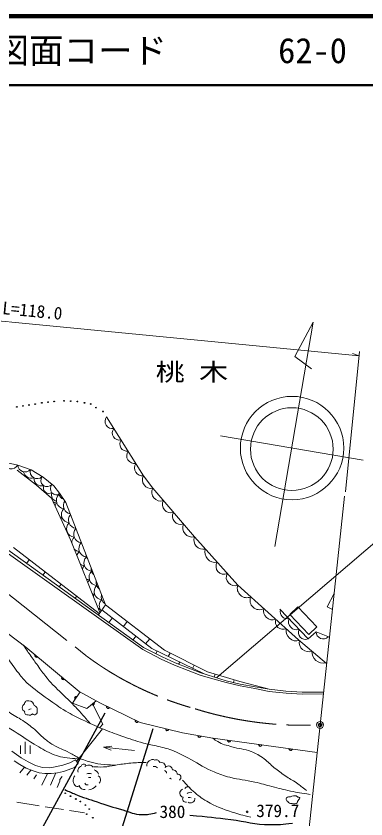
# Model space of a CAD drawing. Units: millimetres, scale not verified. Extents: x 40000 to 680000, y 20000 to 380000.
# Drawn here: x 123488 to 174259, y 263564 to 380000 of the extents above; entities that cross this region are included whole.
import ezdxf
from ezdxf.enums import TextEntityAlignment as Align

# ---------------------------------------------------------------- set-up
doc = ezdxf.new("R2010")
doc.units = ezdxf.units.MM
doc.header["$LTSCALE"] = 1000
doc.header["$PDMODE"] = 32
doc.header["$PDSIZE"] = 500
doc.linetypes.add('CHAIN', pattern=[18.5, 12, -1.5, 3.5, -1.5])
for name, color, linetype, lineweight in [('M-BGD', 7, 'Continuous', 13), ('M-BMK', 2, 'CHAIN', 13), ('M-BMK-SRVR', 3, 'Continuous', 13), ('M-STR-HTXT', 7, 'Continuous', 13), ('M-STR-STRC', 7, 'Continuous', 13), ('M-TTL', 7, 'Continuous', 25), ('M-TTL-LINE', 7, 'Continuous', 50)]:
    doc.layers.add(name, color=color, linetype=linetype, lineweight=lineweight)
doc.layers.add('M-OTRS', color=6, linetype='Continuous')
doc.layers.add('M-TTL-TXT', color=7, linetype='Continuous')
doc.styles.add('ＭＳ ゴシック', font='')
doc.styles.get('ＭＳ ゴシック').set_extended_font_data('MS Gothic')

msp = doc.modelspace()

# ---------------------------------------------------------------- linework, layer by layer
at = {"layer": 'M-BGD'}
for p, q in [((161060, 303064), (166613, 335623)), ((166613, 335623), (163930, 330631)), ((163930, 330631), (166347, 328854)), ((141987, 313340), (136635, 321857)), ((153147, 319122), (173849, 315592)), ((123726, 314887), (121790, 315317)), ((125688, 314214), (123726, 314887)), ((126443, 311960), (123667, 314147)), ((127413, 313107), (125688, 314214)), ((143328, 311531), (141987, 313340)), ((128955, 311859), (127413, 313107)), ((128651, 310067), (126443, 311960)), ((129810, 310793), (128955, 311859)), ((149374, 304465), (143328, 311531)), ((131416, 303968), (128651, 310067)), ((130693, 309454), (129810, 310793)), ((136461, 294614), (130693, 309454)), ((116162, 306420), (141900, 288154)), ((116494, 306720), (141986, 288439)), ((135668, 293481), (131416, 303968)), ((155661, 297447), (149374, 304465)), ((123104, 302933), (135566, 293335)), ((124988, 300629), (125411, 301156)), ((127388, 298908), (127731, 299369)), ((112985, 297453), (124917, 288494)), ((129746, 297217), (130034, 297596)), ((164488, 289540), (155661, 297447)), ((132051, 295564), (132297, 295853)), ((169628, 296235), (168634, 294322)), ((135429, 293141), (136461, 294614)), ((136461, 294614), (145029, 288030)), ((135946, 293879), (143176, 288292)), ((161773, 294010), (165853, 289699)), ((163219, 293202), (164387, 294307)), ((164387, 294307), (167118, 291422)), ((168634, 294322), (169384, 293932)), ((136954, 292047), (137463, 292707)), ((165951, 290317), (163219, 293202)), ((139065, 291469), (139608, 292195)), ((167118, 291422), (165951, 290317)), ((140475, 289522), (140873, 290071)), ((165853, 289699), (167024, 290710)), ((167024, 290710), (168956, 289906)), ((142289, 288978), (142903, 289663)), ((168553, 286107), (164488, 289540)), ((124917, 288494), (132646, 282059)), ((141900, 288154), (144561, 286722)), ((141986, 288439), (144674, 287086)), ((143176, 288292), (150771, 284589)), ((143752, 287550), (143969, 287905)), ((145029, 288030), (151289, 284886)), ((145565, 287127), (145843, 287620)), ((144561, 286722), (146481, 285881)), ((144674, 287086), (146567, 286189)), ((146481, 285881), (148472, 285068)), ((146567, 286189), (148557, 285432)), ((147071, 285997), (147244, 286309)), ((148557, 285432), (150282, 284745)), ((149105, 285401), (149342, 285863)), ((148472, 285068), (150211, 284437)), ((150211, 284437), (152061, 283890)), ((150282, 284745), (152137, 284156)), ((151289, 284886), (155954, 283473)), ((152137, 284156), (153999, 283609)), ((152216, 284133), (152392, 284552)), ((152061, 283890), (153954, 283343)), ((153954, 283343), (155987, 282880)), ((153999, 283609), (155990, 283132)), ((155037, 283361), (155152, 283716)), ((155954, 283473), (160206, 282363)), ((155990, 283132), (158160, 282738)), ((132773, 281988), (131688, 280339)), ((132646, 282059), (135642, 280387)), ((155987, 282880), (158132, 282474)), ((158132, 282474), (160216, 282058)), ((158160, 282738), (160206, 282363)), ((160206, 282363), (162640, 282101)), ((160216, 282058), (162666, 281803)), ((162640, 282101), (164999, 281955)), ((162666, 281803), (165007, 281677)), ((164999, 281955), (168113, 281973)), ((133753, 279582), (135100, 280689)), ((165007, 281677), (168083, 281686)), ((131688, 280339), (133753, 279582)), ((134576, 280258), (136097, 277329)), ((135642, 280387), (141510, 277548)), ((136097, 277329), (135649, 276843)), ((141510, 277548), (147629, 276065)), ((136012, 276629), (132279, 271875)), ((147629, 276065), (152046, 275277)), ((152046, 275277), (167180, 273191)), ((124134, 272997), (124134, 274222)), ((124834, 272997), (124834, 274747)), ((125534, 272997), (125534, 274222)), ((136197, 273974), (137382, 274100)), ((140677, 273490), (136197, 273974)), ((136197, 273974), (137298, 273539)), ((124212, 272444), (122856, 273397)), ((123202, 271967), (124034, 271453)), ((124034, 271453), (124950, 270920)), ((125258, 271864), (124212, 272444)), ((126333, 271313), (125258, 271864)), ((127343, 271042), (126333, 271313)), ((130296, 271359), (129147, 271107)), ((131287, 271705), (130296, 271359)), ((132091, 272135), (131287, 271705)), ((131969, 271023), (132483, 271593)), ((132483, 271593), (132091, 272135)), ((124021, 270228), (124698, 271075)), ((124950, 270920), (125950, 270537)), ((125037, 269889), (125629, 270651)), ((125950, 270537), (126866, 270247)), ((126866, 270247), (127670, 270163)), ((128399, 270976), (127343, 271042)), ((127670, 270163), (128576, 270144)), ((129147, 271107), (128399, 270976)), ((128508, 268450), (129270, 270228)), ((128576, 270144), (129492, 270247)), ((129492, 270247), (130380, 270453)), ((130380, 270453), (131053, 270668)), ((131053, 270668), (131969, 271023)), ((126053, 269381), (126476, 269974)), ((128000, 270059), (127238, 268450)), ((126833, 265487), (123602, 266008)), ((130389, 264912), (127716, 265344)), ((133402, 264426), (131241, 264775))]:
    msp.add_line(p, q, dxfattribs=at)
at = {"layer": 'M-BGD', "lineweight": 25}
for p, q in [((136355, 278901), (127333, 262302)), ((143327, 276631), (137417, 257720))]:
    msp.add_line(p, q, dxfattribs=at)
at = {"layer": 'M-BGD'}
msp.add_lwpolyline([(130201, 269720), (129863, 269297), (129863, 269043), (129439, 268111)], dxfattribs=at)
at = {"layer": 'M-BGD', "lineweight": 25}
for centre in [(126258, 323733), (127226, 323901), (128127, 324008), (129027, 324114), (130458, 324198), (131425, 324152), (132393, 324106), (133431, 323908), (134324, 323741), (123599, 323316), (124485, 323455), (125371, 323594), (135089, 323216), (136105, 322650), (130633, 267285), (131395, 266871), (132158, 266457), (132818, 266099), (133548, 265576), (133747, 264261), (134120, 265004), (134635, 263741)]:
    msp.add_circle(centre, 50, dxfattribs=at)
at = {"layer": 'M-BGD'}
for centre, radius in [((163540, 317350), 7500), ((163504, 317196), 6000), ((157022, 264582), 121)]:
    msp.add_circle(centre, radius, dxfattribs=at)
for centre, radius, start, end in [((137449, 321205), 1043, 141.32699, 282.96312), ((138493, 319538), 1039, 141.2426, 283.04751), ((139594, 317940), 1046, 145.89898, 278.39112), ((140695, 316250), 1153, 145.36544, 278.92467), ((122816, 315362), 1026, 182.50474, 332.47055), ((124796, 314952), 1072, 183.4776, 318.67311), ((141818, 314469), 1142, 145.79676, 278.49335), ((125724, 314136), 1173, 191.46263, 288.05612), ((126551, 313914), 1006, 160.84734, 315.02096), ((143066, 312738), 1235, 150.87408, 282.22345), ((127185, 312947), 1100, 176.13151, 287.1081), ((127999, 312665), 912, 143.82611, 319.44498), ((129406, 311476), 930, 140.12815, 301.0753), ((128282, 311596), 829, 158.80358, 299.87106), ((144477, 310953), 1287, 153.28988, 287.81433), ((129542, 310544), 910, 158.5436, 257.14916), ((130546, 309783), 1214, 134.80845, 264.69322), ((129802, 311854), 1214, 260.11188, 264.69322), ((130833, 311055), 1214, 196.73952, 248.16293), ((145929, 309161), 1200, 151.85558, 289.24864), ((129515, 310582), 1214, 238.97248, 264.69322), ((130259, 308512), 1214, 134.80845, 156.98081), ((131289, 307713), 1214, 134.80845, 264.69322), ((131576, 308985), 1214, 146.59907, 258.73217), ((132320, 306914), 1214, 140.60246, 261.87519), ((147362, 307459), 1182, 151.23334, 289.87087), ((130259, 308512), 1214, 251.80286, 264.69322), ((131002, 306441), 1214, 134.80845, 146.40678), ((132033, 305642), 1214, 134.80845, 264.69322), ((149075, 305839), 1406, 158.84809, 282.25613), ((131002, 306441), 1214, 262.37689, 264.69322), ((131745, 304370), 1214, 134.80845, 136.94537), ((133063, 304843), 1214, 137.55369, 264.69322), ((132776, 303572), 1214, 134.80845, 178.26138), ((150639, 304009), 1345, 160.17032, 283.54191), ((133807, 302773), 1214, 134.80845, 264.69322), ((134094, 304045), 1214, 196.14883, 206.32882), ((132776, 303572), 1214, 225.87547, 264.69322), ((133519, 301501), 1214, 134.80845, 169.38264), ((134837, 301974), 1214, 182.86311, 219.61454), ((152426, 302288), 1530, 164.33478, 279.37746), ((133519, 301501), 1214, 234.75421, 264.69322), ((134550, 300702), 1214, 134.80845, 264.69322), ((153624, 300183), 1120, 147.84728, 295.86496), ((134263, 299430), 1214, 134.80845, 162.27702), ((135293, 298632), 1214, 134.80845, 264.69322), ((135581, 299904), 1214, 175.65611, 226.82153), ((134263, 299430), 1214, 241.85983, 264.69322), ((135006, 297360), 1214, 134.80845, 156.10475), ((155241, 298628), 1254, 154.1482, 289.56404), ((136037, 296561), 1214, 134.80845, 264.69322), ((136324, 297833), 1214, 169.98928, 232.48836), ((156969, 297018), 1376, 161.83466, 294.4592), ((135006, 297360), 1214, 248.0321, 264.69322), ((135750, 295289), 1214, 134.80845, 150.51972), ((137067, 295762), 1214, 165.12709, 237.35056), ((158783, 295255), 1345, 157.70971, 298.58415), ((136780, 294491), 1214, 134.80845, 219.13032), ((135750, 295289), 1214, 253.61714, 264.69322), ((136493, 293219), 1214, 134.80845, 145.33834), ((160702, 293751), 1316, 165.78907, 290.50479), ((162854, 293611), 1026, 163.27723, 283.5644), ((162235, 292183), 1122, 162.64673, 293.64713), ((164212, 292187), 1196, 159.10327, 287.73837), ((164201, 290913), 1536, 170.91353, 285.59407), ((165432, 290579), 976, 151.27333, 295.56831), ((168064, 290715), 1040, 180.27149, 314.5171), ((165931, 289159), 1345, 168.2204, 291.41889), ((168069, 287821), 1649, 177.02961, 282.60969), ((125209, 280206), 505, 72.93279, 176.11523), ((125332, 279897), 792, 7.10164, 88.13318), ((125013, 279697), 624, 119.51942, 244.35626), ((125868, 278460), 1083, 100.13077, 122.19175), ((125992, 279441), 568, 340.94878, 77.21507), ((125144, 279048), 420, 175.45451, 283.9496), ((125416, 279210), 594, 253.34827, 317.82053), ((126156, 279085), 406, 222.35758, 18.54316), ((133333, 271139), 381, 42.36157, 168.51772), ((134021, 270541), 844, 40.02235, 132.3495), ((143298, 271352), 820, 66.24496, 188.98295), ((143816, 271621), 517, 13.13578, 111.28334), ((144541, 271165), 615, 348.01279, 111.10711), ((133160, 270546), 698, 106.6418, 197.00102), ((134062, 269291), 881, 64.61023, 111.29895), ((134641, 269839), 850, 15.22635, 78.72352), ((143514, 270503), 682, 43.44522, 102.69975), ((144886, 270147), 460, 9.21272, 74.86784), ((145595, 270654), 594, 0.90222, 139.79013), ((146246, 270041), 625, 1.37629, 95.25927), ((132855, 269142), 1070, 142.45971, 231.169), ((134200, 270352), 782, 255.45167, 280.30614), ((135115, 269230), 640, 311.92374, 64.24153), ((145821, 269270), 187, 12.46182, 104.09097), ((146932, 269584), 476, 305.40687, 97.33438), ((132375, 268659), 399, 241.50247, 320.05511), ((133343, 268497), 669, 188.14495, 287.19969), ((133856, 268928), 432, 206.32911, 285.57029), ((133937, 269233), 1449, 274.1305, 322.99536), ((147863, 267302), 608, 113.34654, 256.66888), ((148431, 267697), 532, 50.12257, 145.62531), ((148137, 266468), 480, 149.58207, 280.03279), ((148757, 266746), 684, 69.70414, 130.90555), ((148026, 256271), 10403, 85.07596, 87.57504), ((148785, 266548), 652, 239.11091, 3.98262)]:
    msp.add_arc(centre, radius, start, end, dxfattribs=at)
at = {"layer": 'M-BGD', "lineweight": 25}
for centre, start, end in [((126441, 287298), 152.89782, 307.53706), ((130358, 284037), 152.89782, 307.53706), ((132219, 281045), 69.32651, 223.96574), ((134606, 280356), 232.0912, 26.73043), ((136848, 279866), 166.85939, 321.49862), ((141025, 277845), 166.85939, 321.49862), ((145446, 276652), 179.06184, 333.70107), ((150118, 275678), 182.55571, 337.19494), ((154415, 275007), 184.83566, 339.47489), ((158936, 274384), 184.83566, 339.47489), ((163339, 273777), 184.83566, 339.47489)]:
    msp.add_arc(centre, 256, start, end, dxfattribs=at)
at = {"layer": 'M-BGD'}
for points, knots in [([(80171, 300179), (81464, 300840), (81931, 301034), (83120, 301417), (84831, 301968), (85870, 302023), (87662, 302153), (89497, 302286), (90537, 302273), (92373, 302153), (94158, 302037), (95174, 301973), (96915, 301564), (98574, 301175), (99481, 300856), (101079, 300267), (101928, 299955), (102386, 299730), (103196, 299328), (104510, 298677), (105197, 298217), (106463, 297477), (107868, 296656), (108622, 296138), (110038, 295336), (111317, 294612), (112054, 294243), (113361, 293569), (114373, 293048), (114989, 292847), (115968, 292265), (117110, 291587), (117736, 291171), (118765, 290331), (120222, 289142), (120955, 288365), (122186, 286945), (122907, 286114), (123173, 285538), (123869, 284685), (124334, 284115), (124572, 283767), (125119, 283274), (126232, 282271), (126940, 281806), (128158, 280933), (129131, 280234), (129669, 279827), (130695, 279208), (131623, 278650), (132175, 278392), (133149, 277918), (134252, 277382), (134875, 277090), (136012, 276629), (137104, 276185), (137730, 275971), (138844, 275586), (140058, 275168), (140729, 274901), (141967, 274564), (142790, 274341), (143272, 274300), (144098, 274088), (145011, 273853), (145539, 273758), (146411, 273401), (147393, 272998), (147895, 272668), (148837, 272181), (150167, 271493), (150833, 270942), (152219, 270373), (153085, 270018), (153581, 269830), (154490, 269607), (155901, 269261), (156725, 269224), (158144, 268911), (159122, 268694), (159654, 268504), (160625, 268259), (161666, 267996), (162245, 267826), (163296, 267607), (164405, 267376), (164788, 267322), (166156, 267123)], [0, 0, 0, 0, 1, 1, 1, 2, 2, 2, 3, 3, 3, 4, 4, 4, 5, 5, 5, 6, 6, 6, 7, 7, 7, 8, 8, 8, 9, 9, 9, 10, 10, 10, 11, 11, 11, 12, 12, 12, 13, 13, 13, 14, 14, 14, 15, 15, 15, 16, 16, 16, 17, 17, 17, 18, 18, 18, 19, 19, 19, 20, 20, 20, 21, 21, 21, 22, 22, 22, 23, 23, 23, 24, 24, 24, 25, 25, 25, 26, 26, 26, 27, 27, 27, 28, 28, 28, 29, 29, 29, 29]), ([(132786, 272289), (132048, 272726), (131841, 272841), (131222, 273172), (130326, 273649), (129760, 273792), (128880, 274298), (128331, 274613), (128055, 274843), (127563, 275242), (126994, 275702), (126751, 276045), (126193, 276518), (125547, 277065), (125167, 277353), (124464, 277826), (123709, 278335), (123219, 278517), (122473, 279041), (122043, 279344), (121814, 279535), (121436, 279901), (120945, 280376), (120785, 280746), (120342, 281266), (120026, 281637), (119863, 281860), (119504, 282191), (119226, 282448), (119063, 282599), (118725, 282770), (118365, 282954), (118131, 282984), (117741, 283088), (117292, 283208), (117033, 283244), (116582, 283356), (116418, 283397), (116305, 283375), (116164, 283468), (116004, 283576), (116021, 283735), (115909, 283892), (115767, 284091), (115654, 284177), (115498, 284366), (115308, 284595), (115143, 284690), (115024, 284964), (114891, 285271), (114886, 285473), (114866, 285808), (114844, 286156), (114845, 286358), (114915, 286701), (114982, 287029), (115085, 287196), (115223, 287501), (115384, 287857), (115597, 288004), (115702, 288380), (115776, 288643), (115772, 288804), (115757, 289076), (115740, 289371), (115798, 289571), (115645, 289824), (115526, 290021), (115392, 290079), (115227, 290241), (114807, 290655), (114595, 290913), (114145, 291294), (113704, 291667), (113458, 291881), (112981, 292206), (112361, 292627), (111967, 292791), (111299, 293131), (109961, 293811), (109203, 294179), (107818, 294756), (106673, 295232), (106015, 295461), (104841, 295863), (104098, 296118), (103643, 296147), (102916, 296443), (102444, 296635), (102203, 296795), (101738, 297003), (101417, 297148), (101245, 297248), (100910, 297356), (100217, 297580), (99802, 297609), (99087, 297749), (97808, 297999), (97093, 298165), (95797, 298310), (94703, 298432), (94086, 298533), (92985, 298504), (91905, 298475), (91292, 298420), (90237, 298186), (88792, 297864), (88009, 297566), (86615, 297064), (85676, 296726), (85129, 296561), (84260, 296069), (83861, 295843), (83711, 295760), (83261, 295450)], [0, 0, 0, 0, 1, 1, 1, 2, 2, 2, 3, 3, 3, 4, 4, 4, 5, 5, 5, 6, 6, 6, 7, 7, 7, 8, 8, 8, 9, 9, 9, 10, 10, 10, 11, 11, 11, 12, 12, 12, 13, 13, 13, 14, 14, 14, 15, 15, 15, 16, 16, 16, 17, 17, 17, 18, 18, 18, 19, 19, 19, 20, 20, 20, 21, 21, 21, 22, 22, 22, 23, 23, 23, 24, 24, 24, 25, 25, 25, 26, 26, 26, 27, 27, 27, 28, 28, 28, 29, 29, 29, 30, 30, 30, 31, 31, 31, 32, 32, 32, 33, 33, 33, 34, 34, 34, 35, 35, 35, 36, 36, 36, 37, 37, 37, 38, 38, 38, 38]), ([(134255, 277409), (133975, 277734), (133903, 277816), (133676, 278076), (133294, 278512), (133083, 278758), (132691, 279185), (132155, 279768), (131837, 280077), (131277, 280637), (130491, 281421), (130016, 281825), (129239, 282618), (128731, 283138), (128448, 283432), (127980, 283989), (127483, 284582), (127255, 284954), (126797, 285578), (126352, 286183), (126100, 286521), (125669, 287136), (125230, 287761), (125094, 287967), (124572, 288753)], [0, 0, 0, 0, 1, 1, 1, 2, 2, 2, 3, 3, 3, 4, 4, 4, 5, 5, 5, 6, 6, 6, 7, 7, 7, 8, 8, 8, 8]), ([(132786, 272289), (132094, 272293), (131873, 272315), (131293, 272382), (130248, 272502), (129641, 272597), (128675, 273012), (127626, 273463), (127100, 273847), (126120, 274432), (124778, 275232), (124080, 275766), (122744, 276577), (121339, 277430), (120539, 277888), (119099, 278680), (117887, 279347), (117218, 279746), (115959, 280320), (114879, 280813), (114247, 281037), (113113, 281386), (112230, 281657), (111916, 281739), (110827, 281989)], [0, 0, 0, 0, 1, 1, 1, 2, 2, 2, 3, 3, 3, 4, 4, 4, 5, 5, 5, 6, 6, 6, 7, 7, 7, 8, 8, 8, 8]), ([(152046, 275277), (152344, 275030), (152464, 274961), (152750, 274785), (153480, 274336), (153992, 274285), (154811, 274028), (155876, 273693), (156544, 273743), (157587, 273341), (158376, 273037), (158792, 272782), (159479, 272289), (160106, 271840), (160364, 271473), (160965, 270990), (161569, 270506), (161920, 270250), (162559, 269813), (163179, 269388), (163570, 269216), (164185, 268785), (164761, 268381), (164952, 268229), (165615, 267691)], [0, 0, 0, 0, 1, 1, 1, 2, 2, 2, 3, 3, 3, 4, 4, 4, 5, 5, 5, 6, 6, 6, 7, 7, 7, 8, 8, 8, 8]), ([(138170, 271405), (137305, 271366), (137014, 271386), (136277, 271448), (134879, 271565), (134352, 271796), (132786, 272289)], [0, 0, 0, 0, 1, 1, 1, 2, 2, 2, 2]), ([(142376, 271770), (141314, 271743), (141015, 271738), (140146, 271658), (139371, 271586), (138939, 271523), (138170, 271405), (137581, 271315), (137262, 271200), (136670, 271139), (135940, 271064), (135658, 271090), (134791, 271139)], [0, 0, 0, 0, 1, 1, 1, 2, 2, 2, 3, 3, 3, 4, 4, 4, 4]), ([(147635, 269200), (148320, 268423), (148540, 268181), (149192, 267602), (149911, 266963), (150330, 266603), (151168, 266130), (152530, 265361), (153360, 265033), (154849, 264553), (155884, 264219), (156271, 264113), (157541, 263838)], [0, 0, 0, 0, 1, 1, 1, 2, 2, 2, 3, 3, 3, 4, 4, 4, 4]), ([(164620, 266663), (164538, 266709), (164477, 266701), (164392, 266742), (164312, 266781), (164277, 266819), (164201, 266863), (164156, 266888), (164134, 266911), (164084, 266921), (163945, 266949), (163863, 266918), (163723, 266896), (163554, 266870), (163467, 266823), (163299, 266792), (163198, 266773), (163137, 266787), (163037, 266759), (162906, 266722), (162795, 266730), (162718, 266618), (162661, 266536), (162674, 266458), (162705, 266364), (162750, 266229), (162843, 266189), (162938, 266082), (163016, 265994), (163043, 265922), (163145, 265866), (163280, 265792), (163379, 265805), (163532, 265787), (163695, 265768), (163789, 265749), (163951, 265774), (164086, 265795), (164183, 265795), (164279, 265891), (164336, 265947), (164314, 266011), (164350, 266082), (164411, 266200), (164475, 266249), (164541, 266364), (164597, 266463), (164691, 266516), (164666, 266626), (164661, 266649), (164640, 266652), (164620, 266663)], [0, 0, 0, 0, 1, 1, 1, 2, 2, 2, 3, 3, 3, 4, 4, 4, 5, 5, 5, 6, 6, 6, 7, 7, 7, 8, 8, 8, 9, 9, 9, 10, 10, 10, 11, 11, 11, 12, 12, 12, 13, 13, 13, 14, 14, 14, 15, 15, 15, 16, 16, 16, 17, 17, 17, 17])]:
    msp.add_open_spline(points, degree=3, knots=knots, dxfattribs=at)
at = {"layer": 'M-BGD', "lineweight": 25}
for points, knots in [([(130567, 267810), (131283, 267482), (131486, 267401), (132082, 267156), (133293, 266658), (133999, 266451), (135241, 266034), (136687, 265549), (137499, 265279), (138968, 264868), (140035, 264570), (140615, 264210), (141723, 264195), (142576, 264184), (142963, 264251), (143889, 264490)], [0, 0, 0, 0, 1, 1, 1, 2, 2, 2, 3, 3, 3, 4, 4, 4, 5, 5, 5, 5]), ([(148683, 264132), (151568, 263836), (152313, 263760), (154635, 263480), (156856, 263212), (158076, 262729), (160313, 262737), (161602, 262742), (162102, 262758), (163608, 262948)], [0, 0, 0, 0, 1, 1, 1, 2, 2, 2, 3, 3, 3, 3])]:
    msp.add_open_spline(points, degree=3, knots=knots, dxfattribs=at)
at = {"layer": 'M-BMK'}
msp.add_line((121475, 296910), (133614, 287261), dxfattribs=at)
for centre, radius, start, end in [((162076, 325546), 47705, 233.37129, 254.68463), ((165239, 330234), 53094, 252.72897, 272.55486)]:
    msp.add_arc(centre, radius, start, end, dxfattribs=at)
at = {"layer": 'M-BMK-SRVR'}
for p, q in [((171130, 310370), (167606, 277193)), ((167606, 277193), (163568, 239184))]:
    msp.add_line(p, q, dxfattribs=at)
msp.add_circle((167606, 277193), 500, dxfattribs=at)
msp.add_point((167606, 277193), dxfattribs=at)
at = {"layer": 'M-OTRS'}
msp.add_point((167606, 277193), dxfattribs=at)
at = {"layer": 'M-STR-HTXT'}
for p, q in [((64828, 341204), (173266, 330720)), ((173329, 331338), (171272, 311008)), ((173266, 330720), (172295, 331065))]:
    msp.add_line(p, q, dxfattribs=at)
at = {"layer": 'M-STR-STRC'}
msp.add_line((152624, 284055), (179632, 307191), dxfattribs=at)
at = {"layer": 'M-TTL', "color": 2, "lineweight": 140}
msp.add_line((680000, 380000), (40000, 380000), dxfattribs=at)
at = {"layer": 'M-TTL-LINE'}
msp.add_line((40000, 370000), (680000, 370000), dxfattribs=at)

# ---------------------------------------------------------------- texts
at = {"layer": 'M-BGD', "style": 'ＭＳ ゴシック', "width": 1.2}
msp.add_text('桃 木', height=2566, dxfattribs=at).set_placement((143757, 326338), align=Align.BOTTOM_LEFT)
at = {"layer": 'M-BGD', "style": 'ＭＳ ゴシック'}
for s, p in [('380', (144311, 263150)), ('379.7', (158343, 263282))]:
    msp.add_text(s, height=1833, dxfattribs=at).set_placement(p, align=Align.BOTTOM_LEFT)
at = {"layer": 'M-STR-HTXT', "style": 'ＭＳ ゴシック'}
msp.add_text('L=118.0', height=1833, rotation=354.477, dxfattribs=at).set_placement((121375, 336237), align=Align.BOTTOM_LEFT)
at = {"layer": 'M-TTL-TXT', "style": 'ＭＳ ゴシック'}
for s, p in [('図面コード', (120380, 375000)), ('62-0', (161521, 375000))]:
    msp.add_text(s, height=3666, dxfattribs=at).set_placement(p, align=Align.MIDDLE_LEFT)

doc.saveas('drawing.dxf')
